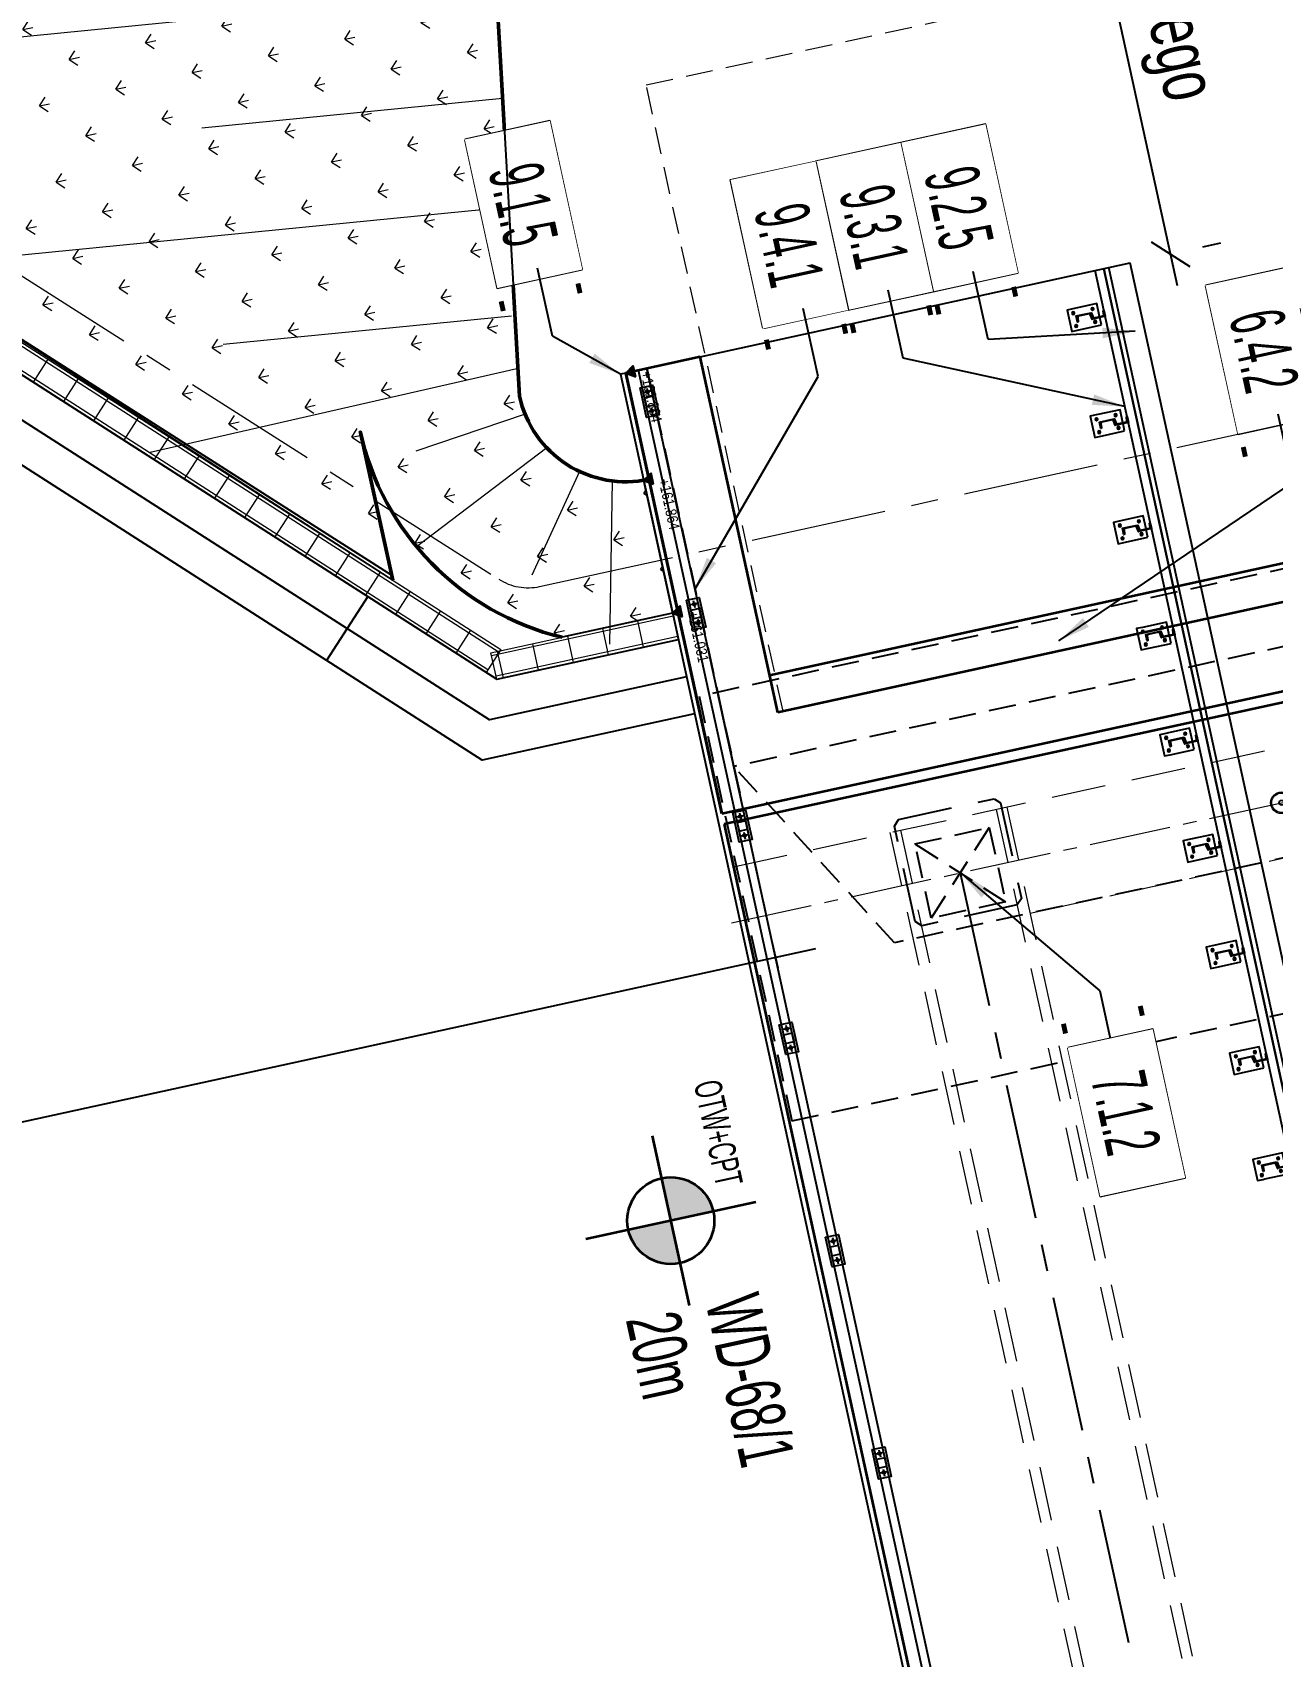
# Model space of a CAD drawing. Header units: metres. Extents: x 8416582 to 8417409, y 5771873 to 5772737.
# Drawn here: x 8416689.44 to 8416700.84, y 5772249.03 to 5772263.98 of the extents above; entities that cross this region are included whole.
import ezdxf
from ezdxf.enums import TextEntityAlignment as Align

# ---------------------------------------------------------------- set-up
doc = ezdxf.new("R2010")
doc.units = ezdxf.units.M
doc.set_wipeout_variables(frame=1)
doc.header["$PDSIZE"] = 0.05
for name, pattern in [('CENTER', [2, 1.25, -0.25, 0.25, -0.25]), ('CENTER2', [1.125, 0.75, -0.125, 0.125, -0.125]), ('DASHDOT', [25.4, 12.7, -6.35, 0, -6.35]), ('DASHED', [0.75, 0.5, -0.25]), ('HIDDEN', [0.375, 0.25, -0.125])]:
    doc.linetypes.add(name, pattern=pattern)
for name, color, linetype in [('00RysOpi-T', 2, 'Continuous'), ('AII_M_balustrady', 8, 'Continuous'), ('AII_M_bariery', 8, 'Continuous'), ('AII_M_konstrukcja beton', 3, 'Continuous'), ('AII_M_krawężnik', 9, 'Continuous'), ('AII_M_opisy do legendy', 2, 'Continuous'), ('AII_M_osie główne', 8, 'CENTER'), ('AII_M_podpory', 1, 'Continuous'), ('AII_wyposażenie', 8, 'Continuous')]:
    doc.layers.add(name, color=color, linetype=linetype)
for name, color, linetype, lineweight in [('AII_D_skarpa', 62, 'Continuous', 50), ('AII_M_geologia', 1, 'Continuous', 25), ('AII_M_konstrukcja 0.09', 6, 'Continuous', 9), ('AII_M_konstrukcja 0.18', 9, 'Continuous', 18), ('AII_M_konstrukcja 0.25', 1, 'Continuous', 25), ('AII_M_konstrukcja 0.35', 2, 'Continuous', 35), ('AII_M_kreskowanie', 8, 'Continuous', 0), ('AII_M_odwodnienie', 8, 'Continuous', 9), ('AII_M_opisy wymiary', 1, 'Continuous', 25), ('AII_M_osie glowne', 9, 'CENTER2', 18), ('AII_M_robocza', 42, 'Continuous', 30), ('AII_M_skarpy', 9, 'Continuous', 18), ('AII_M_wymiary', 1, 'Continuous', 25), ('AII_M_wyposazenie', 1, 'Continuous', 25)]:
    doc.layers.add(name, color=color, linetype=linetype, lineweight=lineweight)
doc.layers.add('AII_M_opisy rzedne skarpy', color=6, linetype='Continuous', plot=False)
doc.layers.add('AII_M_przedmiar', color=1, linetype='Continuous', plot=False)
doc.styles.add('CDMSTYLE', font='CDMSIMPL.shx', dxfattribs={"width": 0.7, "bigfont": 'CDMBIGPL.shx'})
doc.linetypes.add('OGRODZENIE1', pattern='A,6.35,-2.54,[133,ltypeshp.shx,S=2.54,R=0,X=-2.54,Y=0],-2.54,25.4', length=36.83)
doc.dimstyles.new('CDM-ME200MM', dxfattribs={"dimscale": 0.2, "dimtxt": 2.5, "dimasz": 1.5, "dimexe": 1.5, "dimexo": 5, "dimgap": 0.5, "dimtad": 1, "dimdec": 0, "dimlfac": 1000, "dimrnd": 1, "dimzin": 9, "dimtxsty": 'CDMSTYLE', "dimblk": 'OBLIQUE', "dimcen": 2.5, "dimdle": 1.5, "dimclrd": 9, "dimclre": 9, "dimclrt": 1, "dimadec": 1, "dimazin": 2, "dimtfac": 1, "dimtdec": 0, "dimtix": 1, "dimtmove": 2, "dimatfit": 3, "dimfxl": 1, "dimtvp": 1, "dimtolj": 1, "dimtzin": 0, "dimlwd": 25, "dimlwe": 25, "dimarcsym": 0})
doc.dimstyles.new('CDM-ME200MM$7', dxfattribs={"dimscale": 0.2, "dimtxt": 2.5, "dimasz": 1.5, "dimexe": 1.5, "dimexo": 5, "dimgap": 0.5, "dimtad": 1, "dimdec": 0, "dimlfac": 1000, "dimrnd": 1, "dimzin": 9, "dimtxsty": 'CDMSTYLE', "dimblk": 'OBLIQUE', "dimcen": 2.5, "dimdle": 1.5, "dimclrd": 9, "dimclre": 9, "dimclrt": 1, "dimadec": 1, "dimazin": 2, "dimtfac": 1, "dimtdec": 0, "dimtix": 1, "dimtmove": 2, "dimatfit": 3, "dimfxl": 1, "dimtvp": 1, "dimtolj": 1, "dimtzin": 0, "dimlwd": 25, "dimlwe": 25, "dimarcsym": 0})

# ---------------------------------------------------------------- blocks, each defined once
blk = doc.blocks.new('BarSP06G')
at = {"layer": 'AII_M_bariery', "linetype": 'HIDDEN', "ltscale": 0.01}
for p, q in [((-102, 260), (-102, 275)), ((98, 275), (98, 260)), ((20, 50), (28, 50))]:
    blk.add_line(p, q, dxfattribs=at)
at = {"layer": 'AII_M_bariery', "linetype": 'Continuous'}
for p, q in [((-77, 280), (-48, 280)), ((-62, 265), (-62, 295)), ((43, 280), (72, 280)), ((58, 265), (58, 295)), ((-77, 100), (-48, 100)), ((-62, 85), (-62, 115)), ((43, 100), (72, 100)), ((58, 85), (58, 115))]:
    blk.add_line(p, q, dxfattribs=at)
for points in [[(-102, 275), (-102, 330), (98, 330), (98, 275)], [(20, 50), (-102, 50), (-102, 260)], [(98, 260), (98, 50)], [(98, 50), (28, 50)]]:
    blk.add_lwpolyline(points, dxfattribs=at)
for points in [[(-32, 120), (28, 120), (28, 123, 0.391021), (23, 128), (-16, 131, -0.391021), (-26, 141), (-26, 239, -0.391021), (-16, 249), (23, 252, 0.391021), (28, 257), (28, 260), (-32, 260), (-32, 120)], [(28, 120), (-28, 120), (-28, 117, 0.391021), (-23, 113), (12, 110, -0.391021), (20, 101), (20, 19, -0.391021), (12, 10), (-23, 7, 0.391021), (-28, 3), (-28, 0), (28, 0), (28, 120)]]:
    blk.add_lwpolyline(points, format="xyb", dxfattribs=at)
for centre in [(-62, 280), (58, 280), (-62, 100), (58, 100)]:
    blk.add_circle(centre, 12.2, dxfattribs=at)
blk = doc.blocks.new('*U86')
at = {"layer": 'AII_M_bariery', "xscale": 0.0009999999999999998, "yscale": 0.0009999999999999998, "zscale": 0.0009999999999999998, "rotation": 342.3609008453095}
blk.add_blockref('BarSP06G', (-0.048, -0.158), dxfattribs=at)
blk = doc.blocks.new('*U87')
at = {"layer": 'AII_M_robocza', "color": 0, "linetype": 'ByBlock', "lineweight": -2, "transparency": 16777216}
for p in [(0, 0), (0.953, -0.302), (1.907, -0.604), (2.86, -0.906), (3.813, -1.208), (4.766, -1.51), (5.72, -1.813), (6.673, -2.115), (7.626, -2.417)]:
    blk.add_blockref('*U86', p, dxfattribs=at)
blk = doc.blocks.new('_OBLIQUE')
at = {"color": 0, "linetype": 'ByBlock'}
blk.add_line((-0.5, -0.5), (0.5, 0.5), dxfattribs=at)
blk = doc.blocks.new('*D114')
at = {"layer": 'AII_M_opisy wymiary', "color": 9, "lineweight": 25, "transparency": 16777216}
for p, q in [((8416703.646, 5772259.017), (8416702.259, 5772265.367)), ((8416701.211, 5772264.831), (8416702.616, 5772265.138)), ((8416702.47, 5772259.067), (8416703.875, 5772259.374))]:
    blk.add_line(p, q, dxfattribs=at)
at = {"layer": 'Defpoints', "color": 0, "lineweight": 25, "transparency": 16777216}
for p in [(8416702.323, 5772265.074), (8416700.234, 5772264.618), (8416701.493, 5772258.854)]:
    blk.add_point(p, dxfattribs=at)
at = {"layer": 'AII_M_opisy wymiary', "color": 9, "lineweight": 25, "transparency": 16777216, "xscale": 0.3, "yscale": 0.3, "zscale": 0.3}
for p, rotation in [((8416702.323, 5772265.074), 102.3200859755738), ((8416703.582, 5772259.31), 282.3200859755738)]:
    blk.add_blockref('_OBLIQUE', p, dxfattribs=dict(at, rotation=rotation))
at = {"layer": 'AII_M_opisy wymiary', "color": 1, "lineweight": 25, "transparency": 16777216, "char_height": 0.5, "attachment_point": 5, "rotation": 282.3201, "style": 'CDMSTYLE'}
for s, insert in [('\\A1;płyta przejściowa', (8416702.529, 5772262.1)), ('\\A1;5900', (8416703.294, 5772262.267))]:
    blk.add_mtext(s, dxfattribs=dict(at, insert=insert))
blk = doc.blocks.new('OpiNum01')
at = {"layer": 'AII_M_opisy do legendy', "color": 0, "linetype": 'Continuous'}
blk.add_lwpolyline([(-3.5, -2), (3.5, -2), (3.5, 2), (-3.5, 2)], close=True, dxfattribs=at)
at = {"color": 9, "linetype": 'Continuous', "lineweight": 25, "style": 'CDMSTYLE', "width": 0.7, "flags": 1}
for tag, p in [('NAZWAPOL', (-4.105, -6.803)), ('NAZWAANG', (-4.105, -10.477)), ('SPECYF', (-4.105, -14.151)), ('ID', (-4.105, -17.825)), ('BAZA', (-4.105, -21.499)), ('RYSUNEK', (-4.105, -25.173))]:
    blk.add_attdef(tag, p, '', height=2, dxfattribs=at)
at = {"layer": 'AII_M_opisy do legendy', "linetype": 'Continuous', "lineweight": -2, "style": 'CDMSTYLE', "width": 0.5}
blk.add_attdef('NR', text='', height=2.5, dxfattribs=at).set_placement((0, 0), align=Align.MIDDLE)
at = {"color": 0, "linetype": 'Continuous'}
blk.add_wipeout([(-3.5, -2), (3.5, -2), (3.5, 2), (-3.5, 2)], dxfattribs=at).dxf.layer = 'AII_M_opisy do legendy'
blk = doc.blocks.new('OpiTxt01')
at = {"color": 0, "linetype": 'Continuous', "lineweight": 20, "style": 'CDMSTYLE', "width": 0.7}
blk.add_attdef('TEKST_GORNY', (1, 0.895), '', height=2, dxfattribs=at)
at = {"color": 0, "linetype": 'Continuous', "lineweight": -2, "style": 'CDMSTYLE', "width": 0.7}
blk.add_attdef('TEKST_DOLNY', (1.049, -2.731), '', height=2, dxfattribs=at)
blk = doc.blocks.new('*D124')
at = {"layer": 'AII_M_wymiary', "color": 9, "lineweight": 25, "transparency": 16777216}
for p, q in [((8416699.968, 5772261.643), (8416697.644, 5772272.282)), ((8416700.363, 5772262.036), (8416700.197, 5772262))]:
    blk.add_line(p, q, dxfattribs=at)
blk.add_solid([(8416697.693, 5772272.293), (8416697.595, 5772272.271), (8416697.58, 5772272.575)], dxfattribs=at)
at = {"layer": 'Defpoints', "color": 0, "lineweight": 25, "transparency": 16777216}
for p in [(8416697.58, 5772272.575), (8416696.428, 5772272.323), (8416699.386, 5772261.823)]:
    blk.add_point(p, dxfattribs=at)
at = {"layer": 'AII_M_wymiary', "color": 9, "lineweight": 25, "transparency": 16777216, "xscale": 0.3, "yscale": 0.3, "zscale": 0.3, "rotation": 282.3200787248642}
blk.add_blockref('_OBLIQUE', (8416699.904, 5772261.936), dxfattribs=at)
at = {"layer": 'AII_M_wymiary', "color": 1, "transparency": 16777216, "insert": (8416699.197, 5772267.201), "char_height": 0.5, "attachment_point": 5, "rotation": 282.3201, "style": 'CDMSTYLE'}
blk.add_mtext('\\A1;bariera i krawężnik wg opr.drogowego', dxfattribs=at)
blk = doc.blocks.new('Sączek')
at = {"layer": 'AII_M_odwodnienie', "color": 0}
for radius in [0.1, 0.1, 0.0894, 0.025, 0.02]:
    blk.add_circle((0, 0), radius, dxfattribs=at)
blk = doc.blocks.new('ODWIERT2')
at = {"layer": 'AII_M_geologia', "linetype": 'Continuous', "lineweight": 0}
h = blk.add_hatch(color=0, dxfattribs=at)
h.dxf.hatch_style = 1
h.paths.add_polyline_path([(0, 2, 0.414214), (-2, 0), (0, 0)])
h.paths.add_polyline_path([(2, 0), (0, 0), (0, -2, 0.414214)])
at = {"layer": 'AII_M_geologia', "color": 0, "linetype": 'Continuous', "lineweight": 35}
for p, q in [((0, 4), (0, -4)), ((-4, 0), (4, 0))]:
    blk.add_line(p, q, dxfattribs=at)
blk.add_circle((0, 0), 2, dxfattribs=at)
at = {"layer": 'AII_M_geologia', "color": 0, "lineweight": -2, "style": 'CDMSTYLE', "width": 0.6}
blk.add_attdef('RODZAJ', text='', height=1.25, dxfattribs=at).set_placement((-1, 2), align=Align.BOTTOM_RIGHT)
blk.add_attdef('NUMER', text='', height=2.5, dxfattribs=at).set_placement((4, 0), align=Align.BOTTOM_LEFT)
blk.add_attdef('GLEBOKOSC', text='', height=2.5, dxfattribs=at).set_placement((4, -0.5), align=Align.TOP_LEFT)
at = {"layer": 'AII_M_geologia', "color": 0, "lineweight": -2, "style": 'CDMSTYLE', "width": 0.6, "flags": 1}
blk.add_attdef('WYKONANO', text='', height=2.5, dxfattribs=at).set_placement((4, -3.833), align=Align.TOP_LEFT)
blk = doc.blocks.new('*U202')
at = {"color": 0, "linetype": 'ByBlock', "lineweight": -2, "ltscale": 0.5}
for p, q in [((-0.095, 0), (-0.095, 13.477)), ((-0.095, 0), (-0.095, 13.477)), ((0.095, 0), (0.095, 13.477)), ((0.095, 0), (0.095, 13.477)), ((-0.125, 13.2), (0.125, 13.2)), ((-0.125, 12.87), (0.125, 12.87)), ((-0.125, 12.54), (0.125, 12.54)), ((-0.125, 12.21), (0.125, 12.21)), ((-0.125, 11.88), (0.125, 11.88)), ((-0.125, 11.55), (0.125, 11.55)), ((-0.125, 11.22), (0.125, 11.22)), ((-0.125, 10.89), (0.125, 10.89)), ((-0.125, 10.56), (0.125, 10.56)), ((-0.125, 10.23), (0.125, 10.23)), ((-0.125, 9.9), (0.125, 9.9)), ((-0.125, 9.57), (0.125, 9.57)), ((-0.125, 9.24), (0.125, 9.24)), ((-0.125, 8.91), (0.125, 8.91)), ((-0.125, 8.58), (0.125, 8.58)), ((-0.125, 8.25), (0.125, 8.25)), ((-0.125, 7.92), (0.125, 7.92)), ((-0.125, 7.59), (0.125, 7.59)), ((-0.125, 7.26), (0.125, 7.26)), ((-0.125, 6.93), (0.125, 6.93)), ((-0.125, 6.6), (0.125, 6.6)), ((-0.125, 6.27), (0.125, 6.27)), ((-0.125, 5.94), (0.125, 5.94)), ((-0.125, 5.61), (0.125, 5.61)), ((-0.125, 5.28), (0.125, 5.28)), ((-0.125, 4.95), (0.125, 4.95)), ((-0.125, 4.62), (0.125, 4.62)), ((-0.125, 4.29), (0.125, 4.29)), ((-0.125, 3.96), (0.125, 3.96)), ((-0.125, 3.63), (0.125, 3.63)), ((-0.125, 3.3), (0.125, 3.3)), ((-0.125, 2.97), (0.125, 2.97)), ((-0.125, 2.64), (0.125, 2.64)), ((-0.125, 2.31), (0.125, 2.31)), ((-0.125, 1.98), (0.125, 1.98)), ((-0.125, 1.65), (0.125, 1.65)), ((-0.125, 1.32), (0.125, 1.32)), ((-0.125, 0.99), (0.125, 0.99)), ((-0.125, 0.66), (0.125, 0.66)), ((-0.125, 0.33), (0.125, 0.33))]:
    blk.add_line(p, q, dxfattribs=at)
at = {"color": 0, "linetype": 'ByBlock', "lineweight": -2, "ltscale": 0.5, "extrusion": (-3.44503e-16, 1, -7.39557e-32)}
blk.add_line((-0.125, 0.33), (0.125, 0.33), dxfattribs=at)
at = {"color": 0, "linetype": 'ByBlock', "lineweight": -2, "ltscale": 0.5, "extrusion": (2.83275e-16, 3.19582e-32, -1)}
blk.add_line((-0.125, 0.33), (0.125, 0.33), dxfattribs=at)
at = {"color": 0, "linetype": 'ByBlock', "lineweight": -2, "ltscale": 0.5}
blk.add_lwpolyline([(-0.125, 0), (0.125, 0), (0.125, 13.477), (-0.125, 13.477)], close=True, dxfattribs=at)
blk = doc.blocks.new('*U372')
at = {"color": 0, "linetype": 'ByBlock', "lineweight": -2, "ltscale": 0.5}
for p, q in [((-0.125, 1.65), (0.125, 1.65)), ((-0.095, 0), (-0.095, 1.71)), ((-0.095, 0), (-0.095, 1.71)), ((0.095, 0), (0.095, 1.71)), ((0.095, 0), (0.095, 1.71)), ((-0.125, 1.32), (0.125, 1.32)), ((-0.125, 0.99), (0.125, 0.99)), ((-0.125, 0.66), (0.125, 0.66)), ((-0.125, 0.33), (0.125, 0.33))]:
    blk.add_line(p, q, dxfattribs=at)
at = {"color": 0, "linetype": 'ByBlock', "lineweight": -2, "ltscale": 0.5, "extrusion": (-3.44503e-16, 1, -7.39557e-32)}
blk.add_line((-0.125, 0.33), (0.125, 0.33), dxfattribs=at)
at = {"color": 0, "linetype": 'ByBlock', "lineweight": -2, "ltscale": 0.5, "extrusion": (2.83275e-16, 3.19582e-32, -1)}
blk.add_line((-0.125, 0.33), (0.125, 0.33), dxfattribs=at)
at = {"color": 0, "linetype": 'ByBlock', "lineweight": -2, "ltscale": 0.5}
blk.add_lwpolyline([(-0.125, 0), (0.125, 0), (0.125, 1.71), (-0.125, 1.71)], close=True, dxfattribs=at)
blk = doc.blocks.new('WD-68_podpory_rzut')
at = {"layer": 'AII_M_konstrukcja 0.18', "linetype": 'HIDDEN'}
blk.add_lwpolyline([(-7.7, 1.275), (-1.8, 1.275), (-1.8, -9.275), (-7.7, -9.275)], close=True, dxfattribs=at)
at = {"layer": 'AII_M_konstrukcja 0.25', "linetype": 'HIDDEN'}
for points in [[(-2.1, -10), (1.9, -10), (1.9, 2), (-2.1, 2)], [(-5.15, -9.825), (-1, -9.825), (-1, 1.825), (-5.15, 1.825), (-5.15, 1.325), (-1.8, 1.325), (-1.8, -9.325), (-5.15, -9.325)]]:
    blk.add_lwpolyline(points, close=True, dxfattribs=at)
for points in [[(-1.4, 1.825), (-1.4, -9.825)], [(-1.4, 1.825), (0.5, 0.728), (0.5, -8.728), (-1.4, -9.825)], [(-2.15, -9.325), (-2.15, 1.325)], [(0.5, -9.825), (-2.15, -9.825)]]:
    blk.add_lwpolyline(points, dxfattribs=at)
at = {"layer": 'AII_M_konstrukcja 0.25', "linetype": 'DASHED'}
blk.add_lwpolyline([(0.35, -8.5), (-0.55, -8.5), (-0.6, -8.45), (-0.6, -7.55), (-0.55, -7.5), (0.35, -7.5), (0.4, -7.55), (0.4, -8.45)], close=True, dxfattribs=at)
blk = doc.blocks.new('*D205')
at = {"layer": 'AII_M_opisy wymiary', "color": 9, "lineweight": 25, "transparency": 16777216}
for p, q in [((8416696.638, 5772255.542), (8416684.504, 5772252.892)), ((8416686.473, 5772245.286), (8416684.734, 5772253.249)), ((8416688.463, 5772246.028), (8416686.115, 5772245.515))]:
    blk.add_line(p, q, dxfattribs=at)
at = {"layer": 'Defpoints', "color": 0, "lineweight": 25, "transparency": 16777216}
for p in [(8416697.615, 5772255.755), (8416684.798, 5772252.956), (8416689.44, 5772246.242)]:
    blk.add_point(p, dxfattribs=at)
at = {"layer": 'AII_M_opisy wymiary', "color": 9, "lineweight": 25, "transparency": 16777216, "xscale": 0.3, "yscale": 0.3, "zscale": 0.3}
for p, rotation in [((8416684.798, 5772252.956), 102.3200789319986), ((8416686.409, 5772245.579), 282.3200789319986)]:
    blk.add_blockref('_OBLIQUE', p, dxfattribs=dict(at, rotation=rotation))
at = {"layer": 'AII_M_opisy wymiary', "color": 1, "transparency": 16777216, "insert": (8416685.945, 5772249.342), "char_height": 0.5, "attachment_point": 5, "rotation": 282.3201, "style": 'CDMSTYLE'}
blk.add_mtext('\\A1;7550', dxfattribs=at)
blk = doc.blocks.new('Balustrada - v1')
at = {"layer": 'AII_wyposażenie'}
for p, q in [((0.033, 0.09), (-0.033, 0.09)), ((0, 0.123), (0, 0.057)), ((0.033, -0.09), (-0.033, -0.09)), ((0, -0.057), (0, -0.123))]:
    blk.add_line(p, q, dxfattribs=at)
for points in [[(-0.06, 0.14), (0.06, 0.14), (0.06, -0.14), (-0.06, -0.14)], [(-0.04, -0.04), (0.04, -0.04), (0.04, 0.04), (-0.04, 0.04)]]:
    blk.add_lwpolyline(points, close=True, dxfattribs=at)
for centre in [(0, 0.09), (0, -0.09)]:
    blk.add_circle(centre, 0.013, dxfattribs=at)
blk = doc.blocks.new('*U224')
at = {"layer": 'AII_M_balustrady', "rotation": 12.32007892471985}
blk.add_blockref('Balustrada - v1', (0, 0), dxfattribs=at)
blk = doc.blocks.new('*U225')
at = {"layer": 'AII_M_balustrady', "color": 0, "linetype": 'ByBlock', "lineweight": -2, "transparency": 16777216}
for p in [(0, 0), (0.427, -1.954), (0.853, -3.908), (1.28, -5.862), (1.707, -7.816), (2.134, -9.77)]:
    blk.add_blockref('*U224', p, dxfattribs=at)
blk = doc.blocks.new('00kota4')
at = {"linetype": 'Continuous', "lineweight": 25}
blk.add_hatch(color=0, dxfattribs=at).paths.add_polyline_path([(-1.04, 1.66), (0, 0), (1.08, 1.66)])
at = {"color": 0, "linetype": 'Continuous', "lineweight": 25}
for p, q in [((0, 0), (-1.04, 1.66)), ((1.08, 1.66), (-1.04, 1.66)), ((0, 0), (1.08, 1.66))]:
    blk.add_line(p, q, dxfattribs=at)
at = {"color": 0, "linetype": 'Continuous', "lineweight": 25, "style": 'CDMSTYLE', "width": 0.85}
blk.add_attdef('%%P000.000', (0.49, 2.69), '', height=2, dxfattribs=at)

msp = doc.modelspace()

# ---------------------------------------------------------------- hatches: boundary and pattern name
at = {"layer": 'AII_M_kreskowanie'}
h = msp.add_hatch(dxfattribs=at)
h.set_pattern_fill('GRASS', color=256, scale=0.02)
h.set_pattern_definition([(12.3201, (8416672.44513, 5772223.54254), (0.2742923, 0.4275836), [0.09525, -0.6231705]), (327.3201, (8416672.44513, 5772223.54254), (0.2742923, 0.4275836), [0.09525, -0.41275]), (57.3201, (8416672.44513, 5772223.54254), (-0.4275836, 0.2742923), [0.09525, -0.41275])])
edge = h.paths.add_edge_path()
edge.add_line((8416693.1484, 5772268.5912), (8416693.5762, 5772266.6323))
edge.add_line((8416693.5762, 5772266.6323), (8416693.9152, 5772260.6277))
edge.add_arc((8416694.8922, 5772260.8411), 1, 192.32011, 279.45511)
edge.add_line((8416695.0565, 5772259.8547), (8416695.3234, 5772258.6322))
edge.add_line((8416695.3234, 5772258.6322), (8416694.3066, 5772258.4101))
edge.add_arc((8416694.8922, 5772260.8411), 2.5005, 192.32089, 256.45544, ccw=False)
edge.add_line((8416692.4493, 5772260.3075), (8416692.7386, 5772258.9828))
edge.add_line((8416692.7386, 5772258.9828), (8416682.4004, 5772265.5727))
edge.add_line((8416682.4004, 5772265.5727), (8416682.3551, 5772265.6003))
edge.add_line((8416682.3551, 5772265.6003), (8416681.9378, 5772265.5091))
edge.add_line((8416681.9378, 5772265.5091), (8416681.8057, 5772266.114))
edge.add_line((8416681.8057, 5772266.114), (8416693.1484, 5772268.5912))

# ---------------------------------------------------------------- linework, layer by layer
at = {"layer": 'AII_D_skarpa'}
for points in [[(8416693.9152, 5772260.6277), (8416693.5762, 5772266.6323)], [(8416692.4493, 5772260.3075), (8416692.7493, 5772258.934)]]:
    msp.add_lwpolyline(points, dxfattribs=at)
for radius, start, end in [(1, 192.32011, 282.32011), (2.5005, 192.32021, 256.45544)]:
    msp.add_arc((8416694.8922, 5772260.8411), radius, start, end, dxfattribs=at)
at = {"layer": 'AII_M_balustrady', "linetype": 'OGRODZENIE1', "ltscale": 0.05}
msp.add_lwpolyline([(8416695.4515, 5772258.046), (8416693.6392, 5772257.6502), (8416682.2625, 5772264.9484)], dxfattribs=at)
at = {"layer": 'AII_M_bariery'}
msp.add_line((8416699.2886, 5772261.8013, 0), (8416712.5817, 5772200.936, 0), dxfattribs=at)
at = {"layer": 'AII_M_bariery', "elevation": 0}
msp.add_lwpolyline([(8416712.5035, 5772200.9189), (8416699.2104, 5772261.7842)], dxfattribs=at)
at = {"layer": 'AII_M_bariery', "ltscale": 2}
for points in [[(8416708.3807, 5772200.0185), (8416695.0876, 5772260.8838)], [(8416708.3026, 5772200.0014), (8416695.0094, 5772260.8667)]]:
    msp.add_lwpolyline(points, dxfattribs=at)
at = {"layer": 'AII_M_konstrukcja 0.09', "linetype": 'DASHED', "elevation": 0}
for points in [[(8416695.8844, 5772256.2982), (8416707.6569, 5772258.8693)], [(8416698.6135, 5772255.8706), (8416705.3546, 5772257.3429)]]:
    msp.add_lwpolyline(points, dxfattribs=at)
at = {"layer": 'AII_M_konstrukcja 0.09', "linetype": 'DASHED'}
for points in [[(8416709.7088, 5772205.0682), (8416698.4001, 5772256.8476)], [(8416709.6111, 5772205.0468), (8416698.3024, 5772256.8263)], [(8416708.6342, 5772204.8334), (8416697.3254, 5772256.6129)], [(8416708.7319, 5772204.8548), (8416697.4231, 5772256.6342)]]:
    msp.add_lwpolyline(points, dxfattribs=at)
at = {"layer": 'AII_M_konstrukcja 0.25', "color": 1, "lineweight": 25}
msp.add_lwpolyline([(8416695.5261, 5772257.7042), (8416693.5722, 5772257.2774), (8416682.0745, 5772264.6531), (8416682.4525, 5772265.2423), (8416693.7062, 5772258.0231), (8416695.3768, 5772258.388)], dxfattribs=at)
at = {"layer": 'AII_M_konstrukcja 0.35'}
for p, q in [((8416695.5761, 5772260.9905, 0), (8416694.8922, 5772260.8411, 0)), ((8416696.2909, 5772257.7176, 0), (8416695.5761, 5772260.9905, 0)), ((8416694.8922, 5772260.8411), (8416695.7777, 5772256.7867)), ((8416695.7777, 5772256.7867, 0), (8416694.8922, 5772260.8411, 0)), ((8416706.6956, 5772259.99, 0), (8416696.2909, 5772257.7176, 0)), ((8416695.7777, 5772256.7867, 0), (8416707.3548, 5772259.3151, 0)), ((8416707.5715, 5772259.2601, 0), (8416695.799, 5772256.689, 0)), ((8416695.799, 5772256.689), (8416707.2785, 5772204.1279))]:
    msp.add_line(p, q, dxfattribs=at)
at = {"layer": 'AII_M_konstrukcja 0.35', "elevation": 0}
msp.add_lwpolyline([(8416706.6209, 5772260.332), (8416696.2162, 5772258.0595)], dxfattribs=at)
at = {"layer": 'AII_M_krawężnik', "color": 1}
for p, q in [((8416712.6305, 5772200.9467), (8416699.3374, 5772261.8119)), ((8416712.8259, 5772200.9893), (8416699.5328, 5772261.8546))]:
    msp.add_line(p, q, dxfattribs=at)
at = {"layer": 'AII_M_krawężnik', "color": 1, "elevation": 0}
msp.add_lwpolyline([(8416695.5761, 5772260.9905), (8416699.5328, 5772261.8546)], dxfattribs=at)
at = {"layer": 'AII_M_krawężnik', "color": 1}
msp.add_lwpolyline([(8416710.7174, 5772209.472), (8416699.2886, 5772261.8013)], dxfattribs=at)
at = {"layer": 'AII_M_kreskowanie'}
msp.add_lwpolyline([(8416693.1484, 5772268.5912), (8416693.5762, 5772266.6323), (8416693.9152, 5772260.6277, 0.3996425), (8416695.0565, 5772259.8547), (8416695.3234, 5772258.6322), (8416694.3066, 5772258.4101, -0.2873808), (8416692.4493, 5772260.3075), (8416692.7493, 5772258.934), (8416682.4493, 5772265.5834), (8416682.3551, 5772265.6003), (8416681.9378, 5772265.5091), (8416681.8057, 5772266.114)], format="xyb", close=True, dxfattribs=at)
at = {"layer": 'AII_M_opisy rzedne skarpy', "color": 1, "linetype": 'Continuous', "lineweight": 25}
msp.add_line((8416692.5192, 5772258.7845), (8416692.1413, 5772258.1953), dxfattribs=at)
at = {"layer": 'AII_M_osie glowne'}
msp.add_line((8416695.8668, 5772255.7826), (8416714.2696, 5772259.8018), dxfattribs=at)
at = {"layer": 'AII_M_osie główne'}
msp.add_line((8416697.9694, 5772256.2418), (8416709.0648, 5772205.4393), dxfattribs=at)
at = {"layer": 'AII_M_podpory', "color": 8, "linetype": 'HIDDEN', "lineweight": 25}
msp.add_lwpolyline([(8416697.5528, 5772256.509), (8416698.2367, 5772256.6584), (8416698.3861, 5772255.9745), (8416697.7022, 5772255.8251)], close=True, dxfattribs=at)
for points in [[(8416698.2367, 5772256.6584), (8416697.7022, 5772255.8251)], [(8416697.5528, 5772256.509), (8416698.3861, 5772255.9745)]]:
    msp.add_lwpolyline(points, dxfattribs=at)
at = {"layer": 'AII_M_skarpy', "color": 62}
for points in [[(8416685.1887, 5772263.529), (8416693.7039, 5772264.3705)], [(8416690.9943, 5772263.0979), (8416693.7603, 5772263.3712)], [(8416687.9034, 5772261.7876), (8416693.8167, 5772262.3719)], [(8416691.191, 5772261.1076), (8416693.8419, 5772261.3695)], [(8416693.8904, 5772260.8792), (8416690.5182, 5772260.1102)], [(8416693.9668, 5772260.462), (8416692.9628, 5772260.1215)], [(8416694.1676, 5772260.1519), (8416692.9688, 5772259.2432)], [(8416694.4676, 5772259.9357), (8416694.0276, 5772258.9826)], [(8416694.7679, 5772259.8488), (8416694.7444, 5772258.345)]]:
    msp.add_lwpolyline(points, dxfattribs=at)
at = {"layer": 'AII_M_wyposazenie'}
msp.add_line((8416694.8433, 5772260.8304), (8416708.1365, 5772199.9651), dxfattribs=at)
msp.add_lwpolyline([(8416694.8922, 5772260.8411), (8416694.8433, 5772260.8304)], dxfattribs=at)

# ---------------------------------------------------------------- block references
at = {"layer": 'AII_M_balustrady'}
msp.add_blockref('*U225', (8416695.1128, 5772260.581), dxfattribs=at)
at = {"layer": 'AII_M_geologia', "color": 10, "linetype": 'DASHDOT', "xscale": 0.2, "yscale": 0.2, "zscale": 0.2, "rotation": 282.3200856034352}
msp.add_blockref('ODWIERT2', (8416695.3067, 5772253.0415), dxfattribs=at).add_auto_attribs({'NUMER': 'WD-68/1', 'GLEBOKOSC': '20m', 'RODZAJ': 'OTW+CPT'})
at = {"layer": 'AII_M_konstrukcja beton', "color": 9, "lineweight": 18, "xscale": -1}
for name, p, rotation in [('*U202', (8416693.6764, 5772258.1907), 57.32007949207506), ('*U372', (8416695.3501, 5772258.5101), 102.3200798027888)]:
    msp.add_blockref(name, p, dxfattribs=dict(at, rotation=rotation))
at = {"layer": 'AII_M_odwodnienie', "color": 140, "rotation": 104.8309014437564}
msp.add_blockref('Sączek', (8416700.9244, 5772256.8871), dxfattribs=at)
at = {"layer": 'AII_M_opisy rzedne skarpy', "linetype": 'Continuous', "xscale": 0.05, "yscale": 0.05, "zscale": 0.05, "rotation": 282.3200789447779}
for p, values in [((8416694.8922, 5772260.8411), {'%%P000.000': '+161.864'}), ((8416695.0567, 5772259.8534), {'%%P000.000': '+161.864'}), ((8416695.3234, 5772258.6322), {'%%P000.000': '+161.031'})]:
    msp.add_blockref('00kota4', p, dxfattribs=at).add_auto_attribs(values)
at = {"layer": 'AII_M_robocza', "color": 1, "lineweight": 25, "xscale": -1, "rotation": 84.73660565320044}
msp.add_blockref('*U87', (8416699.1345, 5772261.3582, 0), dxfattribs=at)

# ---------------------------------------------------------------- dimensions: what is measured, and where the dimension line sits
at = {"layer": 'AII_M_opisy wymiary', "color": 1, "lineweight": 25}
dim = msp.add_linear_dim(base=(8416702.3227, 5772265.074, 0), p1=(8416701.4932, 5772258.8538, 0), p2=(8416700.2343, 5772264.6179, 0), angle=102.32009, text='<>\\Xpłyta przejściowa', dimstyle='CDM-ME200MM', dxfattribs=at)
dim.commit()
dim.dimension.update_dxf_attribs({"geometry": '*D114', "text_midpoint": (8416702.9522, 5772262.192, 0)})
at = {"layer": 'AII_M_opisy wymiary'}
dim = msp.add_linear_dim(base=(8416684.7976, 5772252.9556), p1=(8416689.4402, 5772246.2416), p2=(8416697.6151, 5772255.755), angle=282.32008, dimstyle='CDM-ME200MM', dxfattribs=at)
dim.commit()
dim.dimension.update_dxf_attribs({"geometry": '*D205', "text_midpoint": (8416685.945, 5772249.3422)})

# ---------------------------------------------------------------- leaders
at = {"layer": '00RysOpi-T', "color": 9, "linetype": 'Continuous', "lineweight": 0}
msp.add_leader([(8416697.9685, 5772256.2462), (8416699.2529, 5772255.1575), (8416699.3703, 5772254.6201)], dimstyle='CDM-ME200MM$7', dxfattribs=at)

# ---------------------------------------------------------------- next in the draw order: block references
at = {"layer": '00RysOpi-T', "color": 1, "linetype": 'Continuous', "lineweight": 0, "xscale": 0.2, "yscale": 0.2, "zscale": 0.2, "rotation": 282.3200789319986}
msp.add_blockref('OpiNum01', (8416697.9602, 5772262.3617), dxfattribs=at).add_auto_attribs({'NR': '9.2.5'})

# ---------------------------------------------------------------- next in the draw order: block references
at = {"layer": 'AII_M_konstrukcja 0.25', "linetype": 'HIDDEN', "rotation": 282.3200789319986}
msp.add_blockref('WD-68_podpory_rzut', (8416705.7852, 5772257.9488, 0), dxfattribs=at)
at = {"layer": 'Defpoints', "color": 250, "linetype": 'Continuous', "lineweight": 0, "xscale": 0.2, "yscale": 0.2, "zscale": 0.2, "rotation": 282.3200789319986}
msp.add_blockref('OpiTxt01', (8416698.0883, 5772261.7755), dxfattribs=at).add_auto_attribs({'TEKST_GORNY': '-', 'TEKST_DOLNY': '-'})

# ---------------------------------------------------------------- next in the draw order: dimensions: what is measured, and where the dimension line sits
at = {"layer": 'AII_M_wymiary'}
dim = msp.add_linear_dim(base=(8416697.5799, 5772272.5752), p1=(8416699.3864, 5772261.8226), p2=(8416696.4275, 5772272.3235), angle=282.32008, text='bariera i krawężnik wg opr.drogowego', dimstyle='CDM-ME200MM', override={"dimblk1": 'OBLIQUE', "dimsah": 1, "dimse2": 1}, dxfattribs=at)
dim.commit()
dim.dimension.update_dxf_attribs({"geometry": '*D124', "text_midpoint": (8416699.1971, 5772267.2013)})

# ---------------------------------------------------------------- next in the draw order: leaders
at = {"layer": '00RysOpi-T', "color": 9, "linetype": 'Continuous', "lineweight": 0}
msp.add_leader([(8416699.5777, 5772261.2267), (8416698.2248, 5772261.1503), (8416698.0883, 5772261.7755)], dimstyle='CDM-ME200MM$7', dxfattribs=at)

# ---------------------------------------------------------------- next in the draw order: block references
at = {"layer": '00RysOpi-T', "color": 1, "linetype": 'Continuous', "lineweight": 0}
for p, xscale, yscale, zscale, rotation, values in [((8416693.9529, 5772262.3925), 0.2, 0.2, 0.2, 282.3200784105892, {'NR': '9.1.5'}), ((8416697.1787, 5772262.191, 0), 0.2, 0.2, 0.2, 282.320078858772, {'NR': '9.3.1'}), ((8416700.766, 5772261.049), 0.2, 0.2, 0.2, 282.3200788618988, {'NR': '6.4.2'}), ((8416699.4983, 5772254.0339), 0.2000000000000001, 0.2000000000000001, 0.2000000000000001, 282.3200786913798, {'NR': '7.1.2'})]:
    msp.add_blockref('OpiNum01', p, dxfattribs=dict(at, xscale=xscale, yscale=yscale, zscale=zscale, rotation=rotation)).add_auto_attribs(values)

# ---------------------------------------------------------------- next in the draw order: linework, layer by layer
at = {"layer": 'AII_M_odwodnienie', "color": 140, "linetype": 'CENTER'}
msp.add_lwpolyline([(8416682.784, 5772265.9627), (8416683.2725, 5772266.0694, -0.4142136), (8416683.8677, 5772265.6876), (8416683.9421, 5772265.347, 0.1989124), (8416684.1606, 5772265.0328), (8416693.7242, 5772258.9446, 0.1989124), (8416694.1008, 5772258.877), (8416708.2029, 5772261.9569, 0.1989124), (8416708.517, 5772262.1754), (8416714.5613, 5772271.5976, 0.1989124), (8416714.6289, 5772271.9743), (8416714.4462, 5772272.8107, -0.4142136), (8416714.828, 5772273.4058), (8416715.3165, 5772273.5125)], format="xyb", dxfattribs=at)
at = {"layer": 'AII_M_przedmiar', "color": 1, "linetype": 'Continuous'}
msp.add_lwpolyline([(8416693.1484, 5772268.5912), (8416693.5762, 5772266.6323), (8416693.9152, 5772260.6277, 0.3996425), (8416695.0565, 5772259.8547), (8416695.3234, 5772258.6322), (8416694.3066, 5772258.4101, -0.2873808), (8416692.4493, 5772260.3075), (8416692.7386, 5772258.9828), (8416682.4004, 5772265.5727), (8416682.3551, 5772265.6003), (8416681.9378, 5772265.5091), (8416681.8057, 5772266.114)], format="xyb", close=True, dxfattribs=at)

# ---------------------------------------------------------------- next in the draw order: block references
at = {"layer": 'Defpoints', "color": 250, "linetype": 'Continuous', "lineweight": 0}
for p, xscale, yscale, zscale, rotation in [((8416694.081, 5772261.8063), 0.2, 0.2, 0.2, 282.3200784105892), ((8416697.3067, 5772261.6049), 0.2, 0.2, 0.2, 282.320078858772), ((8416700.9068, 5772260.4656), 0.2, 0.2, 0.2, 282.3200788618988), ((8416699.2529, 5772255.1575), 0.2000000000000001, 0.2000000000000001, 0.2000000000000001, 282.3200786913798)]:
    msp.add_blockref('OpiTxt01', p, dxfattribs=dict(at, xscale=xscale, yscale=yscale, zscale=zscale, rotation=rotation)).add_auto_attribs({'TEKST_GORNY': '-', 'TEKST_DOLNY': '-'})

# ---------------------------------------------------------------- next in the draw order: leaders
at = {"layer": '00RysOpi-T', "color": 9, "linetype": 'Continuous', "lineweight": 0}
for points in [[(8416694.8433, 5772260.8304), (8416694.2175, 5772261.181), (8416694.081, 5772261.8063)], [(8416699.4838, 5772260.5323, 0), (8416697.4433, 5772260.9796, 0), (8416697.3067, 5772261.6049, 0)], [(8416698.8769, 5772258.3772), (8416701.0305, 5772259.8375), (8416700.894, 5772260.4628)]]:
    msp.add_leader(points, dimstyle='CDM-ME200MM$7', dxfattribs=at)

# ---------------------------------------------------------------- next in the draw order: block references
at = {"layer": '00RysOpi-T', "color": 1, "linetype": 'Continuous', "lineweight": 0}
ref = msp.add_blockref('OpiNum01', (8416696.3971, 5772262.0203, 0), dxfattribs=dict(at, xscale=-0.2, yscale=0.2000000000000001, zscale=0.2, rotation=282.3200769279386))
ref.add_attrib('NR', '9.4.1', dxfattribs={"layer": 'AII_M_opisy do legendy', "linetype": 'Continuous', "lineweight": -2, "height": 0.5, "rotation": 282.32008, "style": 'CDMSTYLE', "width": 0.5}).set_placement((8416696.3971, 5772262.0203, 0), align=Align.MIDDLE)

# ---------------------------------------------------------------- next in the draw order: block references
at = {"layer": 'Defpoints', "color": 250, "linetype": 'Continuous', "lineweight": 0}
ref = msp.add_blockref('OpiTxt01', (8416696.6617, 5772260.8089, 0), dxfattribs=dict(at, xscale=-0.2, yscale=0.2000000000000001, zscale=0.2, rotation=282.3200769279386))
ref.add_attrib('TEKST_GORNY', '-', (8416696.7426, 5772261.2769, 0), dxfattribs={"layer": '0', "color": 0, "linetype": 'Continuous', "lineweight": 20, "height": 0.4, "rotation": 282.32008, "style": 'CDMSTYLE', "width": 0.7})
ref.add_attrib('TEKST_DOLNY', '-', (8416696.032, 5772261.1318, 0), dxfattribs={"layer": '0', "color": 0, "linetype": 'Continuous', "lineweight": -2, "height": 0.4, "rotation": 282.32008, "style": 'CDMSTYLE', "width": 0.7})

# ---------------------------------------------------------------- next in the draw order: leaders
at = {"layer": '00RysOpi-T', "color": 9, "linetype": 'Continuous', "lineweight": 0}
msp.add_leader([(8416695.5303, 5772258.8566, 0), (8416696.6617, 5772260.8089, 0), (8416696.5251, 5772261.4342, 0)], dimstyle='CDM-ME200MM$7', dxfattribs=at)

doc.saveas('drawing.dxf')
